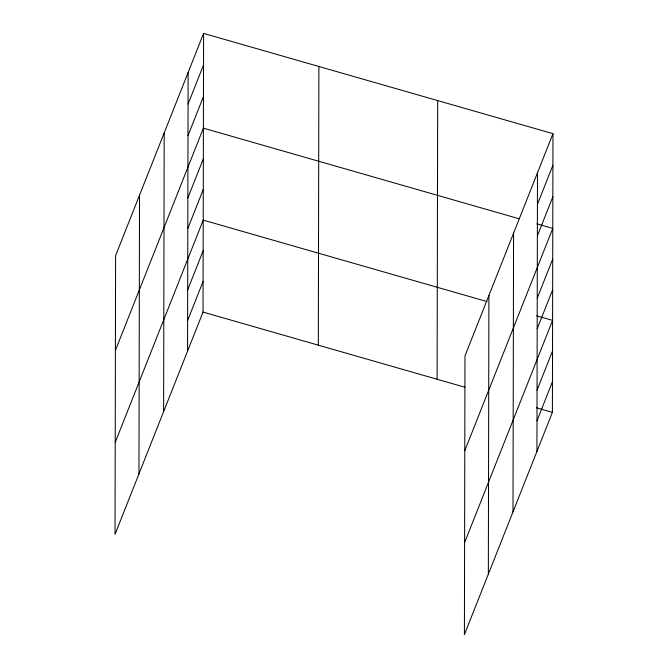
<?xml version="1.0" encoding="UTF-8"?>
<svg xmlns="http://www.w3.org/2000/svg" width="668" height="668" viewBox="0 0 668 668"><rect width="100%" height="100%" fill="white"/><g stroke="black" fill="none" stroke-linecap="round" stroke-linejoin="round"><path stroke-width="1" d="M138.961 473.879L139.528 195.198M163.618 411.597L164.186 132.915M187.558 351.151L188.117 72.47M203.59 33.4L115.597 255.644L115.03 534.325L203.022 312.081L203.59 33.4L552.97 133.675L552.403 412.356L464.41 634.6L464.978 355.919L552.97 133.675M318.319 345.172L318.886 66.491M437.106 379.265L437.674 100.584M488.341 574.154L488.909 295.473M512.999 511.872L513.567 233.199M536.93 451.426L537.498 172.745M188.059 104.058L203.523 64.98M187.992 135.637L203.464 96.568M115.405 350.399L203.398 128.147L518.986 218.728M187.867 197.878L203.339 158.809M187.8 228.531L203.272 189.462M115.222 442.358L203.214 220.114L486.989 301.56M187.675 289.845L203.147 250.767M187.616 320.498L203.089 281.42M537.439 204.333L552.904 165.263M537.373 235.913L552.837 196.843M464.786 450.675L552.778 228.431L536.872 223.864M537.247 298.153L552.712 259.084M537.181 328.806L552.653 289.737M464.594 542.633L552.586 320.389L536.688 315.83M537.055 390.12L552.528 351.042M536.997 420.773L552.461 381.704M203.022 312.081L464.936 387.248M536.496 407.789L552.403 412.356"/></g></svg>
